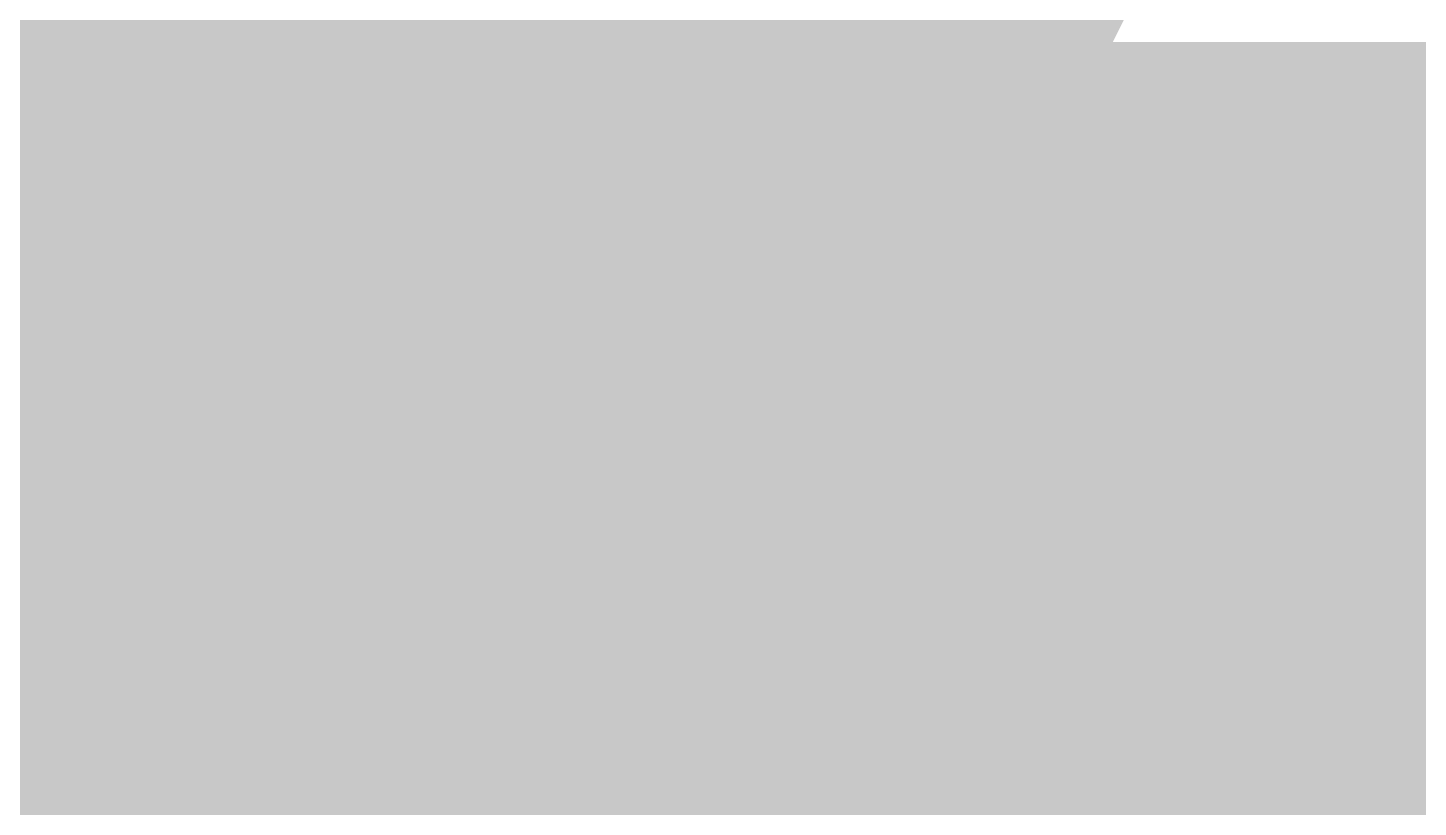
# Model space of a CAD drawing. Header units: inches. Extents: x -2 to 289, y -4 to 187.
# Drawn here: x 52.3566 to 52.6193, y 44.797 to 44.9442 of the extents above; entities that cross this region are included whole.
import ezdxf

# ---------------------------------------------------------------- set-up
doc = ezdxf.new("R2010")
doc.units = ezdxf.units.IN
for name, color, linetype in [('Bottom Layer', 5, 'Continuous'), ('Drill Drawing', 1, 'Continuous'), ('Layer 1', 16, 'Continuous'), ('Layer 2', 76, 'Continuous'), ('Top Layer', 1, 'Continuous'), ('Via Holes', 16, 'Continuous')]:
    doc.layers.add(name, color=color, linetype=linetype)

msp = doc.modelspace()

# ---------------------------------------------------------------- hatches: boundary and pattern name
at = {"layer": 'Bottom Layer'}
h = msp.add_hatch(color=5, dxfattribs=at)
edge = h.paths.add_edge_path()
edge.add_arc((52.31094, 44.75106), 0.3, 0, 360)
at = {"layer": 'Layer 1'}
h = msp.add_hatch(color=16, dxfattribs=at)
edge = h.paths.add_edge_path()
edge.add_arc((52.31094, 44.75106), 0.3, 0, 360)
at = {"layer": 'Layer 2'}
h = msp.add_hatch(color=76, dxfattribs=at)
edge = h.paths.add_edge_path()
edge.add_arc((52.31094, 44.75106), 0.3, 0, 360)
at = {"layer": 'Top Layer'}
h = msp.add_hatch(color=1, dxfattribs=at)
edge = h.paths.add_edge_path()
edge.add_arc((52.31094, 44.75106), 0.3, 0, 360)
at = {"layer": 'Via Holes'}
h = msp.add_hatch(color=7, dxfattribs=at)
edge = h.paths.add_edge_path()
edge.add_arc((52.31094, 44.75106), 0.15, 0, 360)

# ---------------------------------------------------------------- linework, layer by layer
at = {"layer": 'Bottom Layer', "const_width": 0.381}
msp.add_lwpolyline([(52.31094, 44.75106), (65.39194, 44.75106)], dxfattribs=at)
at = {"layer": 'Bottom Layer', "const_width": 0.1905}
msp.add_lwpolyline([(52.21569, 44.75106, 1), (52.40619, 44.75106, 1)], format="xyb", close=True, dxfattribs=at)
at = {"layer": 'Drill Drawing', "const_width": 0.0508}
for points in [[(52.31094, 44.87806), (52.56494, 45.00506)], [(52.43794, 44.75106), (52.56494, 45.00506)], [(52.31094, 44.82726), (52.46334, 44.90346)], [(52.38714, 44.75106), (52.46334, 44.90346)]]:
    msp.add_lwpolyline(points, dxfattribs=at)
at = {"layer": 'Drill Drawing', "const_width": 0.0254}
msp.add_lwpolyline([(52.45064, 44.90346, 1), (52.47604, 44.90346, 1)], format="xyb", close=True, dxfattribs=at)
msp.add_lwpolyline([(52.45064, 44.90346, 1), (52.47604, 44.90346, 1)], format="xyb", close=True, dxfattribs=at)
at = {"layer": 'Top Layer', "const_width": 0.381}
for points in [[(52.31094, 44.75106), (52.31111, 44.75106)], [(52.31094, 43.92606), (52.31094, 44.75106)]]:
    msp.add_lwpolyline(points, dxfattribs=at)
at = {"layer": 'Top Layer', "const_width": 0.1905}
for points in [[(52.21569, 44.75106, 1), (52.40619, 44.75106, 1)], [(52.21569, 44.75106, 1), (52.40619, 44.75106, 1)], [(52.21586, 44.75106, 1), (52.40636, 44.75106, 1)]]:
    msp.add_lwpolyline(points, format="xyb", close=True, dxfattribs=at)

doc.saveas('drawing.dxf')
